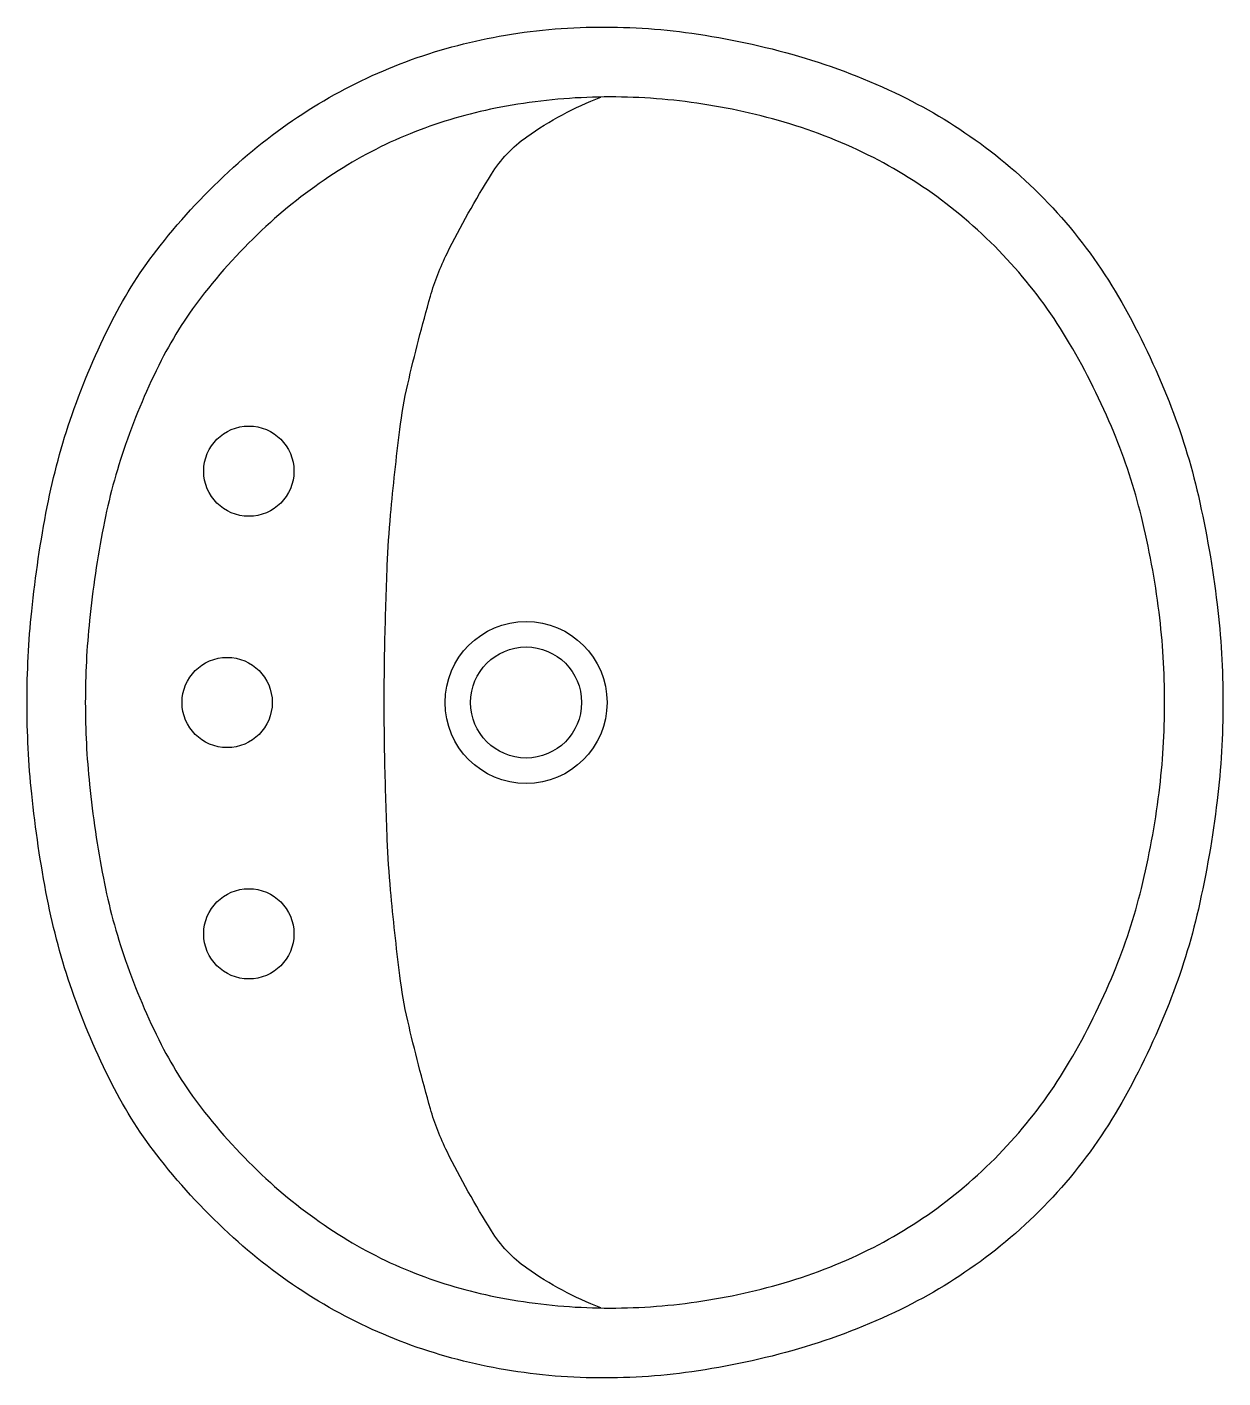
# Model space of a CAD drawing. Header units: millimetres. Extents: x -2900.032 to -2899.572, y 2973.171 to 2973.69.
import ezdxf

# ---------------------------------------------------------------- set-up
doc = ezdxf.new("R2010")
doc.units = ezdxf.units.MM
doc.header["$LTSCALE"] = 10
doc.layers.add('banheiro_louças', color=2, linetype='Continuous')

msp = doc.modelspace()

# ---------------------------------------------------------------- linework, layer by layer
at = {"layer": 'banheiro_louças'}
for points in [[(-2899.81451, 2973.17065, -0.043022), (-2899.85276, 2973.1746, -0.044523), (-2899.88851, 2973.18479, -0.047043), (-2899.92188, 2973.20136, -0.045454), (-2899.95267, 2973.22456, -0.041459), (-2899.98086, 2973.25474, -0.049743), (-2899.99943, 2973.28375, -0.033598), (-2900.01474, 2973.31972, -0.035784), (-2900.02431, 2973.35516, -0.022341), (-2900.03028, 2973.39529, -0.025738), (-2900.03209, 2973.43047, -0.025738), (-2900.03028, 2973.46565, -0.022341), (-2900.02431, 2973.50578, -0.035784), (-2900.01474, 2973.54122, -0.033598), (-2899.99943, 2973.57719, -0.049743), (-2899.98086, 2973.6062, -0.041459), (-2899.95267, 2973.63638, -0.045454), (-2899.92188, 2973.65958, -0.047043), (-2899.88851, 2973.67615, -0.044523), (-2899.85276, 2973.68635, -0.043022), (-2899.81451, 2973.69029, -0.039277), (-2899.77637, 2973.68794, -0.035693), (-2899.73527, 2973.67912, -0.0426), (-2899.69594, 2973.66395, -0.0473), (-2899.66352, 2973.64417, -0.051858), (-2899.63409, 2973.61699, -0.051875), (-2899.61089, 2973.58433, -0.034291), (-2899.59271, 2973.54625, -0.038089), (-2899.58145, 2973.50995, -0.026484), (-2899.57421, 2973.46821, -0.029685), (-2899.57197, 2973.43047, -0.029685), (-2899.57421, 2973.39273, -0.026484), (-2899.58145, 2973.35099, -0.038089), (-2899.59271, 2973.31469, -0.034291), (-2899.61089, 2973.27661, -0.051875), (-2899.63409, 2973.24395, -0.051858), (-2899.66352, 2973.21677, -0.0473), (-2899.69594, 2973.19699, -0.0426), (-2899.73527, 2973.18182, -0.035693), (-2899.77637, 2973.173, -0.039277)], [(-2899.59441, 2973.43047, 0.031132), (-2899.59657, 2973.4652, 0.028932), (-2899.60336, 2973.50202, 0.038233), (-2899.61399, 2973.53446, 0.03419), (-2899.63098, 2973.56863, 0.048623), (-2899.65203, 2973.59769, 0.048077), (-2899.67857, 2973.62245, 0.048728), (-2899.70845, 2973.64107, 0.046289), (-2899.74303, 2973.65437, 0.037576), (-2899.77887, 2973.66162, 0.03852), (-2899.81451, 2973.66332, 0.039407), (-2899.84982, 2973.65948, 0.043374), (-2899.8809, 2973.65076, 0.048424), (-2899.91048, 2973.6362, 0.045554), (-2899.93847, 2973.61514, 0.041516), (-2899.96377, 2973.58808, 0.049832), (-2899.98042, 2973.56206, 0.033648), (-2899.99417, 2973.52976, 0.035939), (-2900.00272, 2973.49802, 0.022271), (-2900.00804, 2973.46207, 0.025585), (-2900.00966, 2973.43047, 0.025585), (-2900.00804, 2973.39887, 0.022271), (-2900.00272, 2973.36292, 0.035939), (-2899.99417, 2973.33118, 0.033648), (-2899.98042, 2973.29888, 0.049832), (-2899.96377, 2973.27286, 0.041516), (-2899.93847, 2973.2458, 0.045554), (-2899.91048, 2973.22474, 0.048424), (-2899.8809, 2973.21018, 0.043374), (-2899.84982, 2973.20146, 0.039407), (-2899.81451, 2973.19762, 0.03852), (-2899.77887, 2973.19932, 0.037576), (-2899.74303, 2973.20657, 0.046289), (-2899.70845, 2973.21987, 0.048728), (-2899.67857, 2973.23849, 0.048077), (-2899.65203, 2973.26325, 0.048623), (-2899.63098, 2973.29231, 0.03419), (-2899.61399, 2973.32648, 0.038233), (-2899.60336, 2973.35892, 0.028932), (-2899.59657, 2973.39574, 0.031132)]]:
    msp.add_lwpolyline(points, format="xyb", close=True, dxfattribs=at)
msp.add_lwpolyline([(-2899.81139, 2973.19759, -0.061166), (-2899.83985, 2973.21284, -0.100378), (-2899.85345, 2973.22724, -0.023341), (-2899.87048, 2973.2577, -0.046221), (-2899.87688, 2973.27416, -0.013053), (-2899.88562, 2973.30807, -0.026004), (-2899.88867, 2973.3254, -0.00766), (-2899.89221, 2973.35832, -0.012987), (-2899.89349, 2973.37782, -0.004327), (-2899.89441, 2973.4075, -0.005592), (-2899.89467, 2973.43047, -0.005592), (-2899.89441, 2973.45345, -0.004327), (-2899.89349, 2973.48312, -0.012987), (-2899.89221, 2973.50262, -0.00766), (-2899.88867, 2973.53554, -0.026004), (-2899.88562, 2973.55287, -0.013053), (-2899.87688, 2973.58678, -0.046221), (-2899.87048, 2973.60324, -0.023341), (-2899.85345, 2973.6337, -0.100378), (-2899.83985, 2973.6481, -0.061166), (-2899.81139, 2973.66335)], format="xyb", dxfattribs=at)
for centre in [(-2899.94675, 2973.51947), (-2899.9551, 2973.43047), (-2899.94675, 2973.34147)]:
    msp.add_circle(centre, 0.01735, dxfattribs=at)
at = {"layer": 'banheiro_louças', "color": 1}
for radius in [0.03115, 0.02136]:
    msp.add_circle((-2899.84009, 2973.43047), radius, dxfattribs=at)

doc.saveas('drawing.dxf')
